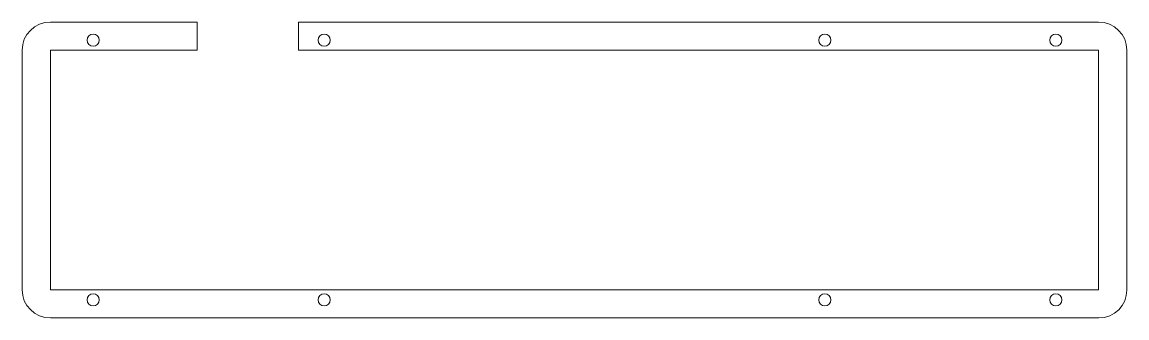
# Model space of a CAD drawing. Header units: millimetres. Extents: x 0 to 273, y 1 to 74.
import ezdxf

# ---------------------------------------------------------------- set-up
doc = ezdxf.new("R2010")
doc.units = ezdxf.units.MM
doc.layers.add('A-DETL', color=90, linetype='Continuous', lineweight=18)

msp = doc.modelspace()

# ---------------------------------------------------------------- linework, layer by layer
at = {"layer": 'A-DETL'}
for p, q in [((43.35, 74.3), (7, 74.3)), ((43.35, 67.31), (43.35, 74.3)), ((245.42, 74.3), (68.35, 74.3)), ((68.35, 74.3), (68.35, 67.3)), ((266.36, 74.3), (245.42, 74.3)), ((0, 67.3), (0, 8)), ((7, 8), (7, 67.31)), ((7, 67.31), (43.35, 67.31)), ((68.35, 67.3), (246.93, 67.3)), ((246.93, 67.3), (266.36, 67.3)), ((266.36, 67.3), (266.36, 8)), ((273.36, 7.91), (273.36, 67.3)), ((266.36, 8), (7, 8)), ((7, 1), (266.45, 1))]:
    msp.add_line(p, q, dxfattribs=at)
for centre, radius, start, end in [((7, 67.3), 7, 90, 180), ((266.36, 67.3), 7, 0, 90), ((17.6, 69.8), 1.5, 0, 180), ((74.75, 69.8), 1.5, 0, 180), ((198.61, 69.8), 1.5, 0, 180), ((255.76, 69.8), 1.5, 0, 180), ((17.6, 69.8), 1.5, 180, 0), ((74.75, 69.8), 1.5, 180, 0), ((198.61, 69.8), 1.5, 180, 0), ((255.76, 69.8), 1.5, 180, 0), ((7, 8), 7, 180, 270), ((17.6, 5.5), 1.5, 0, 180), ((17.6, 5.5), 1.5, 180, 0), ((74.75, 5.5), 1.5, 0, 180), ((74.75, 5.5), 1.5, 180, 0), ((198.61, 5.5), 1.5, 0, 180), ((198.61, 5.5), 1.5, 180, 0), ((255.76, 5.5), 1.5, 0, 180), ((255.76, 5.5), 1.5, 180, 0), ((266.45, 7.91), 6.91, 270, 0)]:
    msp.add_arc(centre, radius, start, end, dxfattribs=at)

doc.saveas('drawing.dxf')
